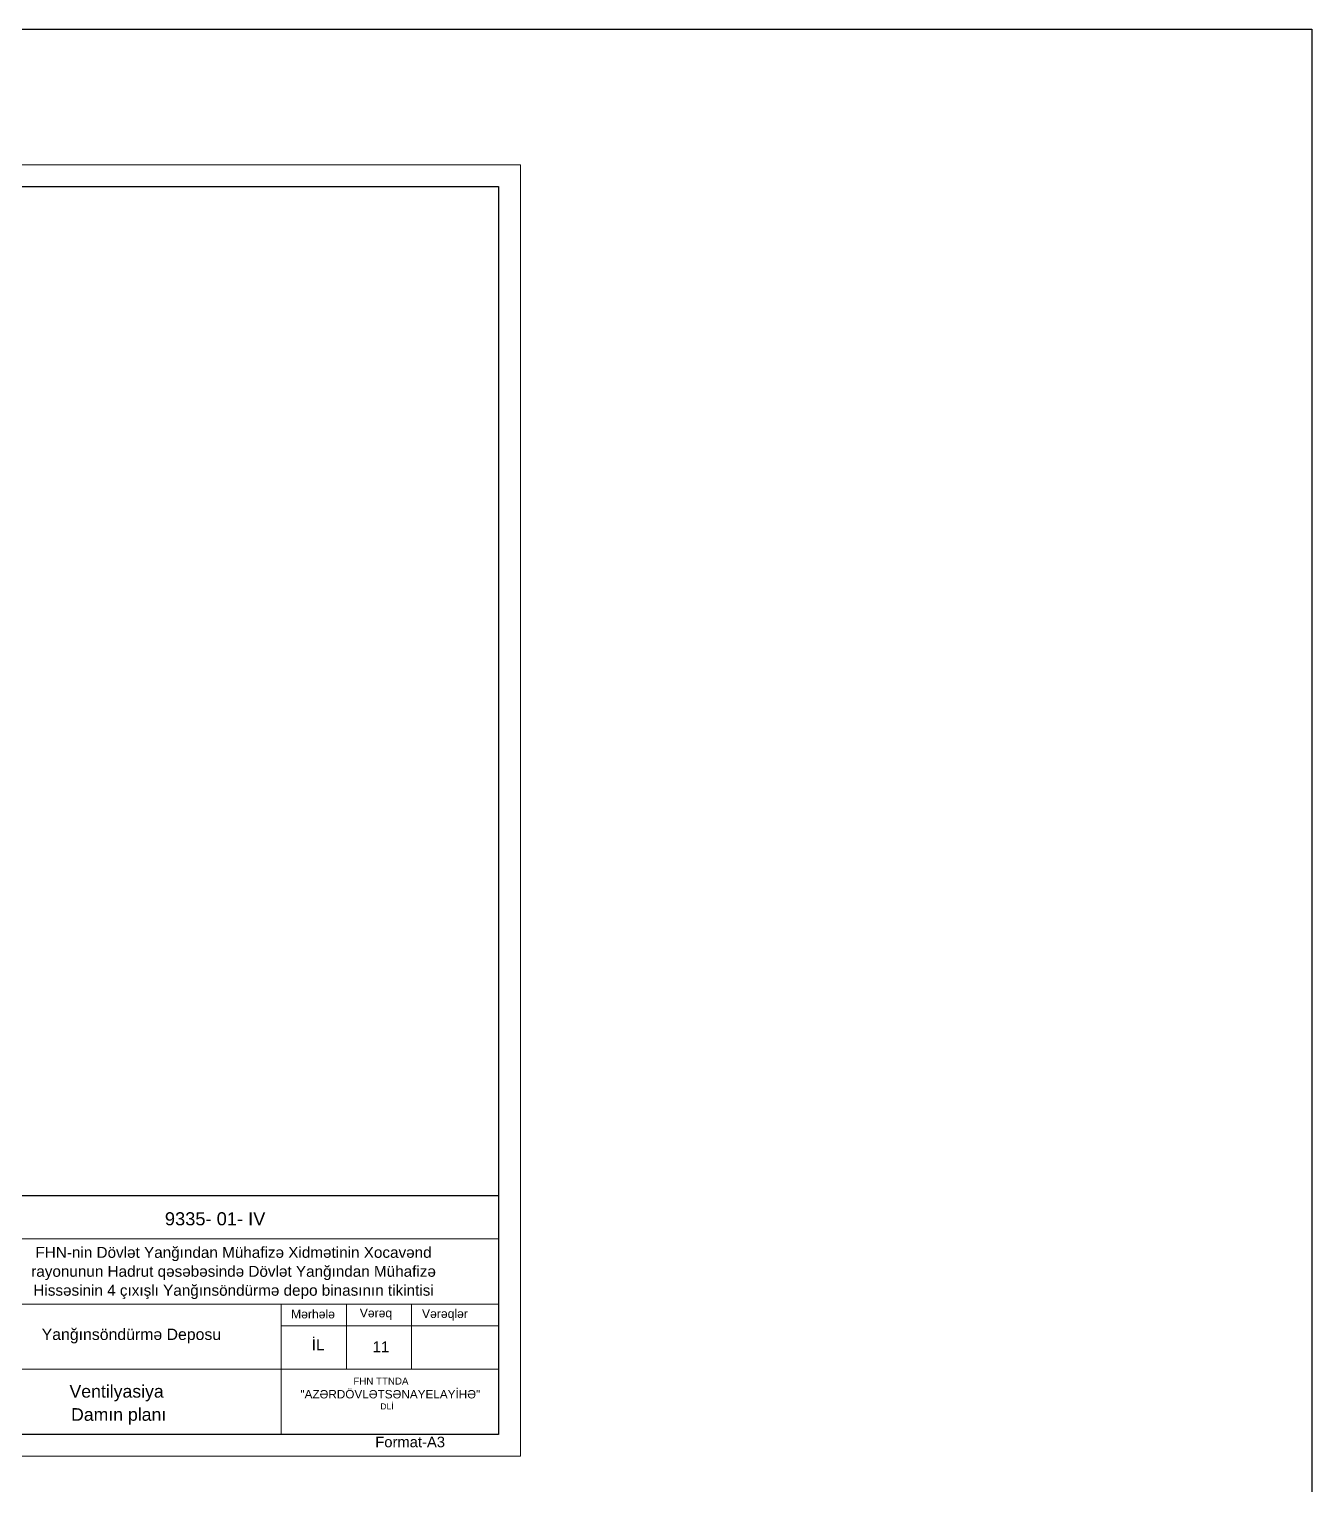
# Model space of a CAD drawing. Header units: millimetres. Extents: x 895788 to 1136524, y -21936 to 400945.
# Drawn here: x 1077658 to 1136524, y 334123 to 400945 of the extents above; entities that cross this region are included whole.
import ezdxf

# ---------------------------------------------------------------- set-up
doc = ezdxf.new("R2010")
doc.units = ezdxf.units.MM
for name, color, linetype, lineweight in [('0_Ном._пера__1_Ном._пера__7', 7, 'Continuous', 60), ('0_Ном._пера__21', 7, 'Continuous', 30), ('0_Ном._пера__21_Ном._пера__7', 7, 'Continuous', 60), ('0_Ном._пера__7_Ном._пера__7', 7, 'Continuous', 60), ('невидимка_Ном._пера__241_Ном._пера__7', 7, 'Continuous', 60), ('размер_Ном._пера__241_Ном._пера__7', 7, 'Continuous', 60)]:
    doc.layers.add(name, color=color, linetype=linetype, lineweight=lineweight)
doc.styles.get("Standard").update_dxf_attribs({"font": 'arial.ttf', "height": 400})
doc.styles.add('СГЕНЕРИР_СТИЛЬ_1', font='arial.ttf')

msp = doc.modelspace()

# ---------------------------------------------------------------- linework, layer by layer
at = {"lineweight": 30}
msp.add_line((1062277.864, 347413.083), (1099204.36, 347413.083), dxfattribs=at)
at = {"color": 4, "lineweight": 30}
msp.add_lwpolyline([(895787.88, 400945.385), (1136523.833, 400945.385), (1136523.833, -21935.758), (895787.88, -21935.758)], close=True, dxfattribs=at)
at = {"lineweight": 30, "flags": 128}
msp.add_lwpolyline([(1020361.301, 393720.905), (1099204.36, 393720.905), (1099204.36, 336434.936), (1020361.301, 336434.936)], close=True, dxfattribs=at)
at = {"layer": 'невидимка_Ном._пера__241_Ном._пера__7', "linetype": 'Continuous', "lineweight": 20, "flags": 128}
msp.add_lwpolyline([(1016369.247, 394718.918), (1100202.373, 394718.918), (1100202.373, 335436.922), (1016369.247, 335436.922)], close=True, dxfattribs=at)
at = {"layer": 'размер_Ном._пера__241_Ном._пера__7', "linetype": 'Continuous', "lineweight": 20}
for p, q in [((1062277.864, 345417.056), (1099204.36, 345417.056)), ((1062277.864, 342423.016), (1099204.36, 342423.016)), ((1089224.226, 342423.016), (1089224.226, 336434.936)), ((1092218.266, 342423.016), (1092218.266, 339428.976)), ((1095212.306, 342423.016), (1095212.306, 339428.976)), ((1089224.226, 341425.003), (1099204.36, 341425.003)), ((1062277.864, 339428.976), (1099204.36, 339428.976))]:
    msp.add_line(p, q, dxfattribs=at)

# ---------------------------------------------------------------- texts
at = {"color": 7}
for s, p in [('Ventilyasiya', (1079511.036, 338128.047)), ('Damın planı', (1079582.009, 337064.316))]:
    msp.add_text(s, height=580, dxfattribs=at).set_placement(p)
at = {"layer": '0_Ном._пера__1_Ном._пера__7', "linetype": 'Continuous', "attachment_point": 1, "style": 'СГЕНЕРИР_СТИЛЬ_1'}
for s, insert, char_height in [('{Mərhələ}', (1089677.493, 342165.245), 399.2054), ('{Vərəq}', (1092829.977, 342215.79), 399.2054), ('{Vərəqlər}', (1095685.516, 342183.944), 399.2054), ('{İL}', (1090626.005, 340798.454), 499.0067), ('{\\fArial|b0|i0|c238|p38;11}', (1093417.587, 340711.171), 499.0067), ('{      \\H0.888889x;                FHN TTNDA}', (1089717.899, 339047.377), 359.28482)]:
    msp.add_mtext(s, dxfattribs=dict(at, insert=insert, char_height=char_height))
at = {"layer": '0_Ном._пера__1_Ном._пера__7', "linetype": 'Continuous', "insert": (1090107.17, 338477.072), "char_height": 385.17884, "width": 10949.39629, "attachment_point": 1, "line_spacing_factor": 0.955666, "style": 'СГЕНЕРИР_СТИЛЬ_1'}
msp.add_mtext('{\\pt8639.2;"AZƏRDÖVLƏTSƏNAYELAYİHƏ"\\P\\pt8639.2;\\H0.909090x;                       \\H0.800001x;     DLİ}', dxfattribs=at)
at = {"layer": '0_Ном._пера__21', "linetype": 'Continuous', "insert": (1086077.259, 346333.056), "char_height": 600, "attachment_point": 5, "style": 'СГЕНЕРИР_СТИЛЬ_1'}
msp.add_mtext(' 933{\\fArial|b0|i0|c238|p38;5}- 01- {\\fArial|b0|i0|c238|p38;IV}', dxfattribs=at)
at = {"layer": '0_Ном._пера__21', "linetype": 'Continuous', "insert": (1087039.188, 343848.731), "char_height": 501.349004, "width": 20317.85924, "attachment_point": 5, "line_spacing_factor": 1.041182, "style": 'СГЕНЕРИР_СТИЛЬ_1'}
msp.add_mtext('\\A1;\\pxqc;{\\fArial|b0|i0|c204|p34;\\C7;FHN-nin Dövlət Yan\\fArial|b0|i0|c0|p34;ğı\\fArial|b0|i0|c204|p34;ndan Mühafizə Xidmətinin \\fArial|b0|i0|c238|p34;Xocavənd\\fArial|b0|i0|c204|p34; rayon\\fArial|b0|i0|c238|p34;unun Hadrut qəsəbəsində\\fArial|b0|i0|c204|p34; Dövlət Yan\\fArial|b0|i0|c0|p34;ğı\\fArial|b0|i0|c204|p34;ndan Mühafizə Hissəsinin 4 ç\\fArial|b0|i0|c0|p34;ı\\fArial|b0|i0|c204|p34;x\\fArial|b0|i0|c0|p34;ış\\fArial|b0|i0|c204|p34;l\\fArial|b0|i0|c0|p34;ı \\fArial|b0|i0|c204|p34;Yan\\fArial|b0|i0|c0|p34;ğı\\fArial|b0|i0|c204|p34;nsöndürmə depo binas\\fArial|b0|i0|c0|p34;ı\\fArial|b0|i0|c204|p34;n\\fArial|b0|i0|c0|p34;ı\\fArial|b0|i0|c204|p34;n tikintisi}', dxfattribs=at)
at = {"layer": '0_Ном._пера__21_Ном._пера__7', "linetype": 'Continuous', "insert": (1082351.549, 340617.784), "char_height": 519.79865, "attachment_point": 8, "style": 'СГЕНЕРИР_СТИЛЬ_1'}
msp.add_mtext('{Yanğınsöndürmə Deposu}', dxfattribs=at)
at = {"layer": '0_Ном._пера__7_Ном._пера__7', "linetype": 'Continuous', "insert": (1093542.753, 336088.872), "char_height": 485.1454, "attachment_point": 4, "style": 'СГЕНЕРИР_СТИЛЬ_1'}
msp.add_mtext('{Format-A3}', dxfattribs=at)

doc.saveas('drawing.dxf')
